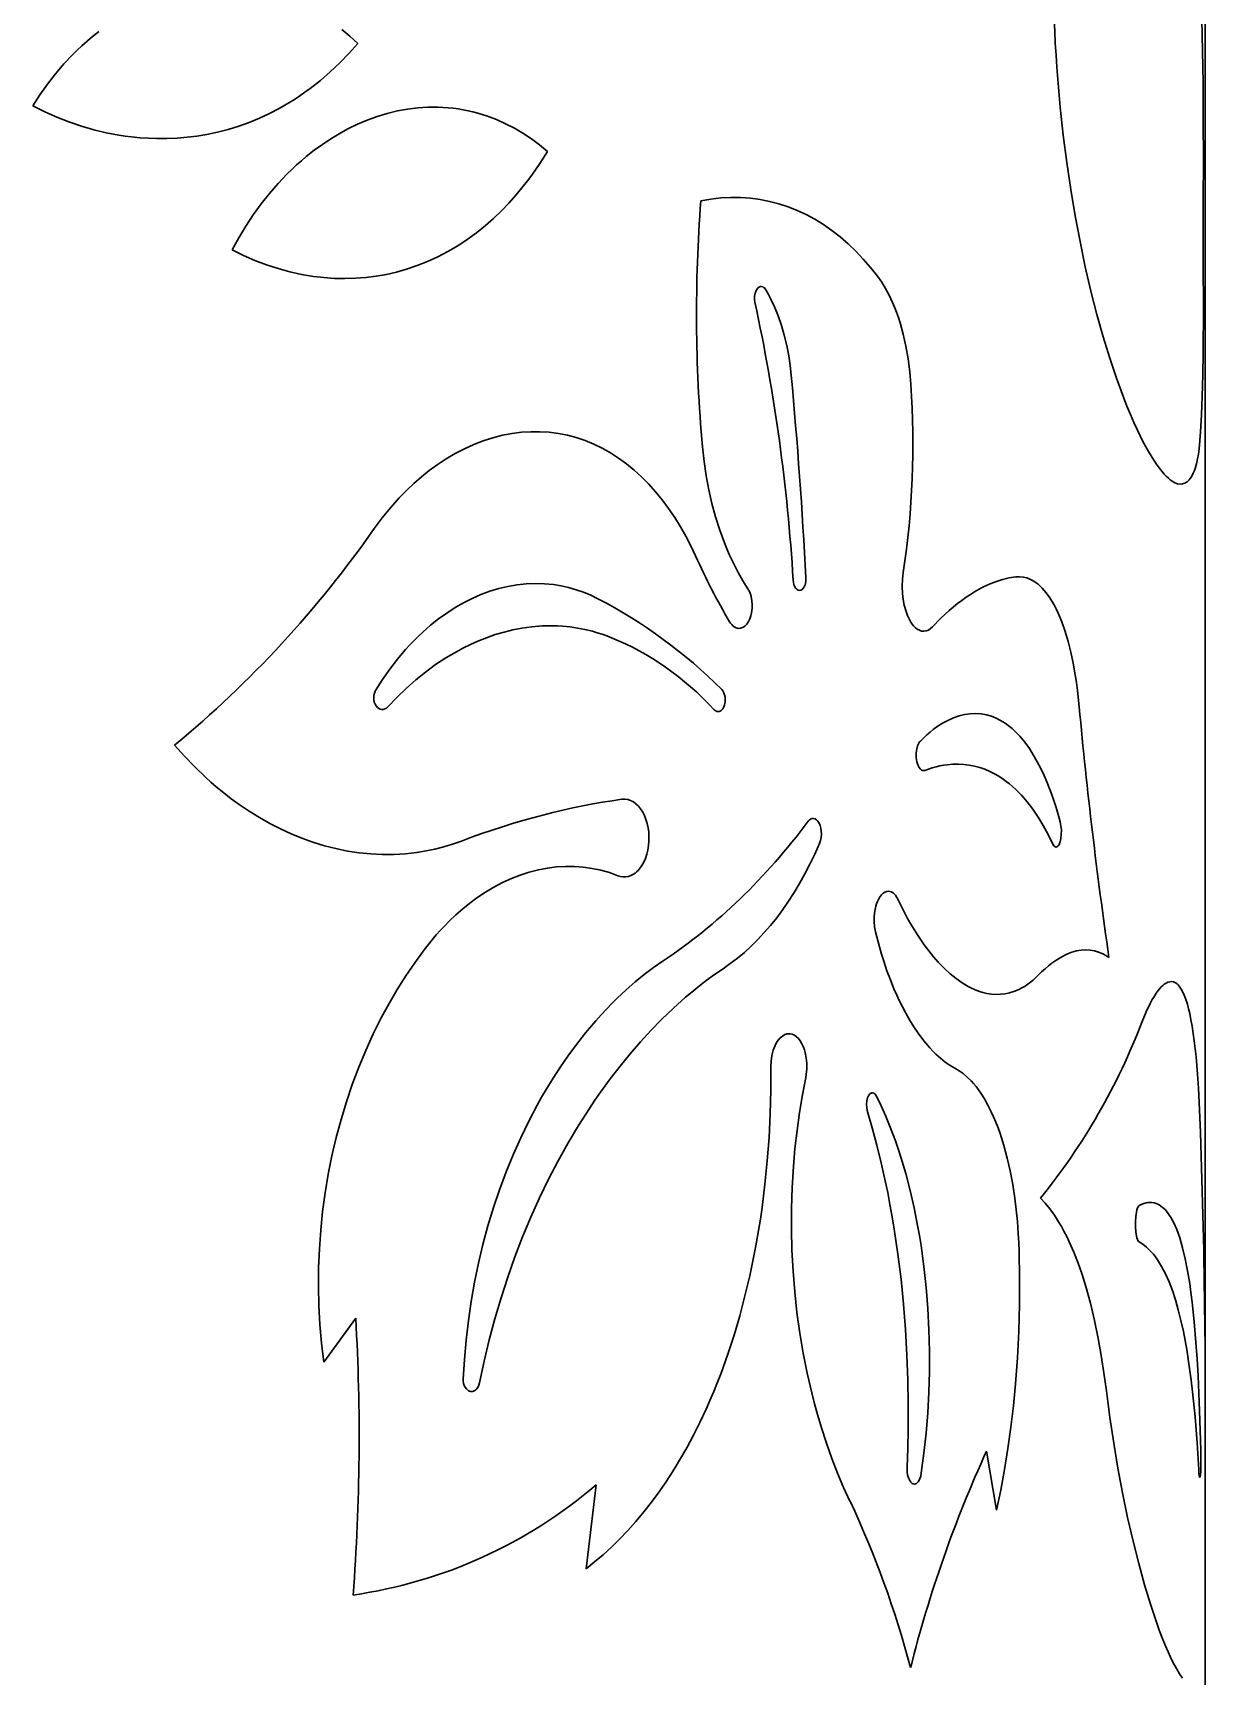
# Model space of a CAD drawing. Extents: x -234 to 1000, y -95 to 506.
# Drawn here: x 983.15 to 998.26, y 97.09 to 118.27 of the extents above; entities that cross this region are included whole.
import ezdxf

# ---------------------------------------------------------------- set-up
doc = ezdxf.new("R2010")
doc.units = 0
doc.header["$LTSCALE"] = 7
doc.header["$MEASUREMENT"] = 0
doc.layers.add('8', color=250, linetype='CONTINUOUS', lineweight=15)

msp = doc.modelspace()

# ---------------------------------------------------------------- linework, layer by layer
at = {"layer": '8', "lineweight": 30}
msp.add_line((998.2571, 66.9665), (998.2571, 145.7345), dxfattribs=at)
at = {"layer": '8', "lineweight": 30, "ltscale": 0.017505}
msp.add_line((986.8961, 101.1382), (987.3069, 101.7052), dxfattribs=at)
at = {"layer": '8', "lineweight": 30, "ltscale": 0.010204}
msp.add_line((998.2571, 101.2616), (998.2521, 101.6697), dxfattribs=at)
at = {"layer": '8', "lineweight": 30, "ltscale": 0.019352}
msp.add_line((995.4403, 99.9907), (995.5661, 99.2269), dxfattribs=at)
at = {"layer": '8', "lineweight": 30, "ltscale": 0.027299}
msp.add_line((990.409, 99.556), (990.2763, 98.4721), dxfattribs=at)
at = {"layer": '8', "lineweight": 30}
for points in [[(998.232, 116.1026), (998.234, 116.636), (998.2332, 117.1322), (998.2299, 117.6232), (998.2246, 118.0374), (998.2163, 118.4411), (998.2044, 118.8297), (998.1924, 119.1078), (998.1771, 119.3714), (998.1581, 119.6173), (998.1348, 119.8425), (998.1211, 119.9485), (998.106, 120.0477), (998.0903, 120.1361), (998.0732, 120.2177)], [(983.9955, 118.2853), (983.8849, 118.1966), (983.7776, 118.1025), (983.7178, 118.0464), (983.6593, 117.9887), (983.5458, 117.8684), (983.4374, 117.742), (983.3344, 117.61), (983.2369, 117.4725), (983.1453, 117.33)], [(987.3325, 118.1313), (987.2328, 118.2255), (987.1295, 118.3141)], [(983.1453, 117.33), (983.2984, 117.2536), (983.4537, 117.1844), (983.6111, 117.1225), (983.7702, 117.0682), (983.9307, 117.0215), (984.0923, 116.9826), (984.2547, 116.9515), (984.3362, 116.939), (984.4177, 116.9284), (984.5265, 116.9176), (984.6352, 116.9103), (984.7439, 116.9066), (984.874, 116.907), (985.0037, 116.9126), (985.1328, 116.9235), (985.2612, 116.9396), (985.3886, 116.961), (985.5275, 116.9905), (985.6649, 117.0262), (985.8006, 117.0682), (985.9344, 117.1163), (986.0661, 117.1705), (986.1955, 117.2306), (986.3225, 117.2965), (986.4469, 117.3682), (986.5165, 117.4115), (986.5851, 117.4566), (986.6534, 117.5039), (986.7208, 117.553), (986.8518, 117.6558), (986.9786, 117.7653), (987.1011, 117.8812), (987.2191, 118.0033), (987.3325, 118.1313)], [(996.3571, 117.6746), (996.3891, 117.3116), (996.4278, 116.9528), (996.4729, 116.5992), (996.5242, 116.2516), (996.5815, 115.911), (996.6443, 115.5785), (996.7124, 115.2551), (996.7852, 114.942), (996.8625, 114.6404), (996.9436, 114.3512), (997.028, 114.0763), (997.1151, 113.817), (997.204, 113.575), (997.2494, 113.4599), (997.295, 113.3499), (997.3396, 113.2472), (997.3842, 113.1499), (997.4559, 113.0044), (997.5266, 112.8742), (997.596, 112.7602), (997.6307, 112.7085), (997.6649, 112.6612), (997.697, 112.6204), (997.7286, 112.5838), (997.7565, 112.5545), (997.7838, 112.5289), (997.8079, 112.509), (997.8314, 112.492), (997.8675, 112.4714), (997.9022, 112.4583), (997.9353, 112.453), (997.9669, 112.4554), (997.9968, 112.4655), (998.025, 112.4833), (998.0515, 112.5088), (998.0763, 112.5418), (998.0908, 112.5661), (998.1045, 112.5932), (998.1196, 112.6279), (998.1337, 112.6662)], [(989.7777, 116.7401), (989.6761, 116.8246), (989.5713, 116.9029), (989.4635, 116.9749), (989.3529, 117.0404), (989.2396, 117.0992), (989.1239, 117.1511), (989.006, 117.1959), (988.8817, 117.2349), (988.8188, 117.2515), (988.7555, 117.2661), (988.6919, 117.2787), (988.6278, 117.2894), (988.5635, 117.2981), (988.4988, 117.3048), (988.3688, 117.3123), (988.2382, 117.3118), (988.1072, 117.3034), (987.9761, 117.2872), (987.8452, 117.2631), (987.7148, 117.2315), (987.5853, 117.1922), (987.4569, 117.1456), (987.3299, 117.0916), (987.2045, 117.0306), (987.0937, 116.97), (986.9847, 116.904), (986.8776, 116.8327), (986.7726, 116.7564), (986.6699, 116.6751), (986.6074, 116.6222), (986.5458, 116.5676), (986.4844, 116.5103), (986.4241, 116.4513), (986.3076, 116.3291), (986.1958, 116.2005), (986.0888, 116.0657), (985.987, 115.9253), (985.8904, 115.7794), (985.7994, 115.6286), (985.7141, 115.473)], [(985.7141, 115.473), (985.8594, 115.4014), (986.0066, 115.3371), (986.1555, 115.2803), (986.3058, 115.2311), (986.4571, 115.1897), (986.6093, 115.1562), (986.6855, 115.1425), (986.7618, 115.1307), (986.8976, 115.1149), (987.0333, 115.1056), (987.1687, 115.1027), (987.3036, 115.1064), (987.4378, 115.1167), (987.571, 115.1335), (987.703, 115.1568), (987.8337, 115.1866), (987.9628, 115.2229), (988.0996, 115.2691), (988.2341, 115.3225), (988.3661, 115.383), (988.4954, 115.4506), (988.6218, 115.5251), (988.7451, 115.6062), (988.8651, 115.6939), (988.9817, 115.7878), (989.0852, 115.8791), (989.1856, 115.9753), (989.2829, 116.0762), (989.377, 116.1818), (989.4678, 116.2917), (989.5228, 116.3626), (989.5765, 116.4351), (989.6798, 116.5847), (989.7777, 116.7401)], [(994.0348, 115.1322), (993.9442, 115.2463), (993.8505, 115.3546), (993.7538, 115.4566), (993.6539, 115.5524), (993.5509, 115.6416), (993.445, 115.7242), (993.3376, 115.799), (993.2275, 115.8668), (993.115, 115.9276), (993, 115.9811), (992.8828, 116.0274), (992.7635, 116.0663), (992.6423, 116.0977), (992.5194, 116.1216), (992.3949, 116.138), (992.2691, 116.1468), (992.142, 116.148), (992.014, 116.1418), (991.8853, 116.128), (991.7561, 116.1068)], [(998.1337, 112.6662), (998.1478, 112.7158), (998.1606, 112.7777), (998.1705, 112.84), (998.1795, 112.9099), (998.1901, 113.0136), (998.1991, 113.128), (998.2115, 113.346), (998.2207, 113.5864), (998.2276, 113.8583), (998.2321, 114.1436), (998.2356, 114.7196), (998.2332, 115.2959)], [(994.4645, 113.7354), (994.45, 113.9028), (994.4285, 114.0682), (994.4001, 114.2303), (994.3833, 114.3096), (994.3648, 114.3876), (994.3251, 114.5304), (994.3025, 114.601), (994.2783, 114.6699), (994.2536, 114.7341), (994.2275, 114.7964), (994.1845, 114.8883), (994.138, 114.9752), (994.0881, 115.0567), (994.0348, 115.1322)], [(992.592, 114.9591), (992.5839, 114.971), (992.5748, 114.9813), (992.5648, 114.9895), (992.5541, 114.9955), (992.5387, 114.9997), (992.523, 114.9991), (992.5079, 114.9936), (992.497, 114.9862), (992.4867, 114.9763), (992.4767, 114.9632), (992.468, 114.948), (992.4554, 114.9149), (992.4483, 114.8764), (992.4474, 114.8358), (992.4527, 114.7966)], [(992.9216, 113.8565), (992.9076, 113.9824), (992.8889, 114.1069), (992.8632, 114.2409), (992.8319, 114.3719), (992.795, 114.4992), (992.7526, 114.6223), (992.7046, 114.7404), (992.651, 114.853), (992.6222, 114.9069), (992.592, 114.9591)], [(991.6871, 111.5282), (991.6259, 111.6574), (991.5608, 111.783), (991.492, 111.9047), (991.4195, 112.0222), (991.341, 112.1385), (991.2586, 112.2496), (991.1725, 112.3553), (991.0828, 112.4553), (990.9908, 112.5482), (990.8954, 112.635), (990.7967, 112.7156), (990.695, 112.7895), (990.5911, 112.8562), (990.4846, 112.916), (990.3756, 112.9687), (990.2643, 113.0142), (990.151, 113.0523), (990.0359, 113.0829), (989.9193, 113.1059), (989.8014, 113.1212), (989.6825, 113.1289), (989.5629, 113.1289), (989.4428, 113.1213), (989.3226, 113.106), (989.1983, 113.0823), (989.0745, 113.0506), (988.9515, 113.0111), (988.8295, 112.964), (988.7089, 112.9093), (988.59, 112.8474), (988.473, 112.7784), (988.3582, 112.7025), (988.2554, 112.6274), (988.1548, 112.5469), (988.0566, 112.4613), (987.961, 112.3707), (987.8681, 112.2754), (987.8115, 112.2136), (987.7561, 112.1499), (987.6488, 112.0178), (987.5465, 111.8793)], [(991.7765, 112.9343), (991.7972, 112.7436), (991.8243, 112.561), (991.8582, 112.3808), (991.8989, 112.2037), (991.9463, 112.0303), (992.0003, 111.8613), (992.0606, 111.6973), (992.0931, 111.6174), (992.1272, 111.539), (992.1811, 111.4246), (992.2383, 111.314), (992.2988, 111.2077), (992.3623, 111.1059)], [(992.9469, 111.2157), (992.9503, 111.1872), (992.9569, 111.1598), (992.9699, 111.128), (992.9786, 111.114), (992.9885, 111.1022), (992.9988, 111.0933), (993.0098, 111.087), (993.0269, 111.0828), (993.0442, 111.0853), (993.0606, 111.0943), (993.0765, 111.1103), (993.0897, 111.1314), (993.0997, 111.1563), (993.1054, 111.1777), (993.1092, 111.2003), (993.111, 111.2238), (993.1108, 111.2472)], [(994.7443, 110.6154), (994.7178, 110.591), (994.6898, 110.5729), (994.6608, 110.5615), (994.631, 110.5571), (994.6011, 110.5598), (994.5728, 110.569), (994.5452, 110.5844), (994.5187, 110.6057), (994.4997, 110.6251), (994.4816, 110.6474), (994.4645, 110.6722), (994.4485, 110.6994), (994.4205, 110.7585), (994.3972, 110.8237), (994.3788, 110.8937), (994.3652, 110.9673), (994.3566, 111.0437), (994.3529, 111.1348), (994.356, 111.2263), (994.366, 111.3156)], [(995.8178, 111.2583), (995.7308, 111.2449), (995.6428, 111.2238), (995.5539, 111.195), (995.4643, 111.1587), (995.3743, 111.115), (995.2839, 111.064), (995.2303, 111.0305), (995.1768, 110.9945), (995.1217, 110.955), (995.0667, 110.913), (994.9585, 110.8229), (994.8509, 110.7236), (994.7443, 110.6154)], [(996.6337, 109.5847), (996.611, 109.7933), (996.5971, 109.8957), (996.5815, 109.9965), (996.5549, 110.1442), (996.5242, 110.2872), (996.4895, 110.4243), (996.4507, 110.5547), (996.4078, 110.6773), (996.3607, 110.791), (996.3354, 110.8449), (996.3089, 110.896), (996.2821, 110.9433), (996.2544, 110.9877), (996.2068, 111.0543), (996.1567, 111.1124), (996.1306, 111.1383), (996.1039, 111.1619), (996.0772, 111.1827), (996.05, 111.2011), (996.0053, 111.2257), (995.9595, 111.2438), (995.9128, 111.2553), (995.8656, 111.2602), (995.8178, 111.2583)], [(990.4289, 110.9759), (990.337, 111.0202), (990.2434, 111.0591), (990.1482, 111.0923), (990.0517, 111.1199), (989.954, 111.1418), (989.8553, 111.1579), (989.7393, 111.1692), (989.6225, 111.1727), (989.5052, 111.1682), (989.3877, 111.1559), (989.2703, 111.1359), (989.1533, 111.1081), (989.0369, 111.0728), (988.9216, 111.0301), (988.8088, 110.9808), (988.6975, 110.9246), (988.5881, 110.8616), (988.4806, 110.7922), (988.3754, 110.7165), (988.2727, 110.6347), (988.1727, 110.5472), (988.1161, 110.4939), (988.0605, 110.4388), (988.0051, 110.3812), (987.9509, 110.3217), (987.8467, 110.1986), (987.7473, 110.0692), (987.6529, 109.9338), (987.5638, 109.7928)], [(992.3623, 111.1059), (992.375, 111.0842), (992.3863, 111.0603), (992.3963, 111.0337), (992.4046, 111.0055), (992.4156, 110.9477), (992.4192, 110.9013), (992.4184, 110.8547), (992.4154, 110.824), (992.4105, 110.7936), (992.401, 110.7543), (992.3882, 110.7172), (992.3723, 110.6837), (992.3496, 110.6496), (992.3363, 110.6345), (992.3219, 110.6215), (992.3077, 110.6114), (992.2929, 110.6034), (992.2658, 110.5948), (992.2381, 110.5939), (992.2109, 110.6006), (992.1848, 110.6145), (992.1688, 110.6271), (992.1537, 110.6423), (992.1397, 110.6597), (992.1271, 110.679)], [(987.7215, 109.5824), (987.8378, 109.7045), (987.9579, 109.8202), (988.0814, 109.9293), (988.2081, 110.0315), (988.3378, 110.1265), (988.4702, 110.214), (988.5373, 110.2549), (988.605, 110.2938), (988.6961, 110.3426), (988.788, 110.3877), (988.8807, 110.4291), (988.9927, 110.4739), (989.1056, 110.5131), (989.219, 110.5467), (989.3329, 110.5746), (989.447, 110.5966), (989.5791, 110.6149), (989.711, 110.6252), (989.777, 110.6274), (989.8428, 110.6275), (989.908, 110.6257), (989.9731, 110.6218), (990.0704, 110.6123), (990.167, 110.5982), (990.2628, 110.5796), (990.3577, 110.5566), (990.4204, 110.5387), (990.4826, 110.5189), (990.5443, 110.4971), (990.6054, 110.4734)], [(987.5638, 109.7928), (987.5587, 109.7838), (987.548, 109.7578), (987.5414, 109.7296), (987.539, 109.7006), (987.5409, 109.6716), (987.547, 109.6431), (987.5572, 109.6169), (987.5705, 109.5945), (987.5874, 109.5755), (987.607, 109.561), (987.6242, 109.5532), (987.6422, 109.5492), (987.6604, 109.5494), (987.6826, 109.555), (987.7033, 109.5663), (987.7215, 109.5824)], [(991.9298, 109.5461), (991.939, 109.5375), (991.9492, 109.5306), (991.9636, 109.5245), (991.9784, 109.5222), (991.9931, 109.524), (992.0052, 109.5286), (992.0168, 109.536), (992.0277, 109.5459), (992.0376, 109.558), (992.0515, 109.5825), (992.0616, 109.6106), (992.0678, 109.6413), (992.0701, 109.6735), (992.0684, 109.7057), (992.0627, 109.7366), (992.0535, 109.7639), (992.0409, 109.7882), (992.0253, 109.8077)], [(996.3891, 108.1001), (996.3629, 108.1942), (996.3352, 108.2862), (996.3062, 108.376), (996.2757, 108.4635), (996.2256, 108.5944), (996.1722, 108.7183), (996.1154, 108.8347), (996.0552, 108.9435), (995.9914, 109.0442), (995.931, 109.1275), (995.8679, 109.2033), (995.8022, 109.271), (995.7684, 109.3018), (995.7341, 109.3304), (995.6779, 109.3717), (995.6203, 109.4073), (995.5615, 109.4371), (995.5015, 109.4609), (995.4403, 109.4787), (995.3707, 109.4915), (995.3, 109.4966), (995.2286, 109.494), (995.1566, 109.4838), (995.0843, 109.4659), (995.0118, 109.4406), (994.9467, 109.4116), (994.8817, 109.3767), (994.8171, 109.3361), (994.7531, 109.2901), (994.7107, 109.2564), (994.6687, 109.2204), (994.5858, 109.1416)], [(984.9729, 109.0905), (985.1002, 108.9463), (985.2323, 108.8083), (985.3689, 108.677), (985.4388, 108.6139), (985.5097, 108.5525), (985.6059, 108.4735), (985.7037, 108.3978), (985.8031, 108.3255), (985.9331, 108.2375), (986.0654, 108.1554), (986.1998, 108.0794), (986.3362, 108.0095), (986.4742, 107.946), (986.6137, 107.8889), (986.7544, 107.8385), (986.9028, 107.793), (987.052, 107.7549), (987.2017, 107.7245), (987.3518, 107.7019), (987.5018, 107.687), (987.6516, 107.68), (987.8008, 107.681), (987.8752, 107.6844), (987.9494, 107.6899), (988.0231, 107.6973), (988.0964, 107.7067), (988.2133, 107.7259), (988.329, 107.7502), (988.4437, 107.7796), (988.557, 107.8139), (988.669, 107.8532)], [(994.5858, 109.1416), (994.5757, 109.1297), (994.5665, 109.1156), (994.5513, 109.0818), (994.5404, 109.0424), (994.5357, 109.015), (994.533, 108.9869), (994.5334, 108.9293), (994.5365, 108.901), (994.5417, 108.8735), (994.548, 108.8497), (994.5559, 108.8278), (994.5686, 108.8027), (994.5836, 108.7823), (994.6005, 108.7682), (994.614, 108.7624), (994.628, 108.7609), (994.6417, 108.7639)], [(994.6417, 108.7639), (994.7391, 108.7969), (994.7877, 108.8102), (994.8362, 108.8214), (994.8844, 108.8305), (994.9324, 108.8374), (995.004, 108.8436), (995.0751, 108.845), (995.1454, 108.8415), (995.2149, 108.833), (995.2836, 108.8196), (995.3512, 108.8013), (995.4179, 108.7781), (995.4835, 108.7501), (995.5407, 108.7212), (995.597, 108.6886), (995.6523, 108.6523), (995.6931, 108.6226), (995.7332, 108.591), (995.8128, 108.5206), (995.8897, 108.4423), (995.9638, 108.3564), (996.0351, 108.263), (996.1036, 108.1624), (996.1694, 108.0549), (996.2338, 107.9378), (996.2952, 107.8142)], [(990.7394, 108.3913), (990.7769, 108.393), (990.8146, 108.3879), (990.8514, 108.376), (990.8865, 108.3579), (990.9203, 108.3333), (990.9518, 108.3029), (990.9805, 108.2674), (991.007, 108.2262), (991.0298, 108.181), (991.049, 108.1324), (991.0649, 108.0794), (991.0766, 108.0244), (991.0842, 107.9682), (991.0877, 107.91), (991.0868, 107.8515), (991.0817, 107.7935), (991.0723, 107.7369), (991.0587, 107.6819), (991.0408, 107.6292), (991.0192, 107.5807), (990.9939, 107.5362), (990.965, 107.4962), (990.9467, 107.4755), (990.9273, 107.4568), (990.9079, 107.4407), (990.8877, 107.4268), (990.8555, 107.4096), (990.8219, 107.3978), (990.7875, 107.3917), (990.7527, 107.3912), (990.7196, 107.3963), (990.6872, 107.4065)], [(993.2862, 107.8199), (993.2993, 107.8581), (993.3073, 107.8999), (993.3102, 107.9437), (993.3085, 107.9812), (993.3029, 108.0181), (993.2936, 108.0526), (993.2815, 108.0819), (993.2662, 108.1073), (993.2481, 108.1271), (993.2288, 108.1397), (993.208, 108.1455), (993.1872, 108.1438), (993.1697, 108.1364), (993.1532, 108.1239), (993.1384, 108.1072)], [(996.2952, 107.8142), (996.3077, 107.7931), (996.3147, 107.7854), (996.322, 107.7798), (996.3336, 107.7758), (996.3454, 107.7776), (996.3566, 107.7851), (996.3654, 107.7954), (996.3735, 107.8088), (996.3868, 107.8429), (996.3963, 107.8844), (996.4027, 107.9394), (996.4034, 107.9966), (996.3988, 108.0506), (996.3891, 108.1001)], [(990.6872, 107.4065), (990.578, 107.4456), (990.467, 107.4773), (990.3545, 107.5013), (990.2406, 107.5175), (990.1257, 107.526), (990.0101, 107.5267), (989.894, 107.5197), (989.7778, 107.505), (989.6617, 107.4827), (989.545, 107.4526), (989.4291, 107.415), (989.3142, 107.37), (989.2006, 107.3179), (989.0885, 107.2587), (988.9782, 107.1928), (988.87, 107.1203), (988.7772, 107.0517), (988.6863, 106.9784), (988.5974, 106.9006), (988.5107, 106.8184), (988.4548, 106.7619), (988.3999, 106.7036), (988.345, 106.6423), (988.2912, 106.5792), (988.1883, 106.4495)], [(994.0085, 106.6836), (993.9968, 106.748), (993.9914, 106.8156), (993.9921, 106.8838), (993.9992, 106.9503), (994.0128, 107.0144), (994.0219, 107.0447), (994.0326, 107.0733), (994.0446, 107.0999), (994.0579, 107.1242), (994.0708, 107.1437), (994.0847, 107.161), (994.1059, 107.1812), (994.1286, 107.1958), (994.1523, 107.2045), (994.1722, 107.2068), (994.192, 107.2047), (994.2114, 107.1981), (994.2256, 107.1903), (994.2392, 107.1803), (994.2523, 107.1681), (994.2647, 107.154), (994.2836, 107.1269), (994.3002, 107.0958)], [(994.3002, 107.0958), (994.3804, 106.9335), (994.4222, 106.8555), (994.465, 106.7798), (994.5484, 106.6436), (994.5913, 106.5788), (994.635, 106.5164), (994.6945, 106.4369), (994.7551, 106.3618), (994.8169, 106.2915), (994.8923, 106.2135), (994.9689, 106.1429), (995.0466, 106.08), (995.125, 106.025), (995.2039, 105.9783), (995.2439, 105.958), (995.2839, 105.9398), (995.3373, 105.9191), (995.3905, 105.9024), (995.4436, 105.8899), (995.503, 105.8806), (995.5619, 105.8767), (995.6204, 105.878), (995.6781, 105.8846), (995.7351, 105.8965), (995.7913, 105.9136), (995.8465, 105.936), (995.9007, 105.9635), (995.9362, 105.9846), (995.9711, 106.0079), (996.0057, 106.0336), (996.0397, 106.0614), (996.1058, 106.1232)], [(995.0314, 104.9256), (994.9692, 104.962), (994.9075, 105.0045), (994.8466, 105.0529), (994.7866, 105.1069), (994.7471, 105.146), (994.7081, 105.1875), (994.6319, 105.2771), (994.5581, 105.3753), (994.501, 105.4596), (994.4458, 105.5488), (994.3926, 105.6425), (994.3542, 105.7154), (994.3169, 105.7905), (994.2808, 105.8684), (994.2458, 105.9483), (994.1994, 106.063), (994.1556, 106.1814), (994.1145, 106.303), (994.0855, 106.3961), (994.0582, 106.4906), (994.0085, 106.6836)], [(988.1883, 106.4495), (988.0684, 106.285), (987.9531, 106.1148), (987.8427, 105.9392), (987.7373, 105.7586), (987.6371, 105.5734), (987.5848, 105.4706), (987.534, 105.3666), (987.4846, 105.2607), (987.4369, 105.1535), (987.3467, 104.9366), (987.2633, 104.7154), (987.1869, 104.4904), (987.1176, 104.2619), (987.0555, 104.0303), (987.0007, 103.7959), (986.9533, 103.5591), (986.9134, 103.3203), (986.8809, 103.0798), (986.8561, 102.838), (986.8389, 102.5953), (986.8293, 102.3519), (986.8274, 102.1083), (986.8331, 101.8647), (986.8465, 101.6216), (986.8675, 101.3794), (986.8961, 101.1382)], [(996.1058, 106.1232), (996.1494, 106.1661), (996.193, 106.2061), (996.2363, 106.2431), (996.2796, 106.2771), (996.3447, 106.3229), (996.4095, 106.3618), (996.4739, 106.3939), (996.5377, 106.4189), (996.5977, 106.436), (996.657, 106.4465), (996.7154, 106.4504), (996.7729, 106.4477), (996.8292, 106.4383), (996.8843, 106.4223), (996.9381, 106.3996), (996.9778, 106.3782), (997.0167, 106.3531)], [(991.2686, 106.3079), (991.1473, 106.2239), (991.0274, 106.1337), (990.9092, 106.0376), (990.7927, 105.9358), (990.6781, 105.8285), (990.608, 105.759), (990.5387, 105.6876), (990.4695, 105.6133), (990.4012, 105.537), (990.2684, 105.3797), (990.1397, 105.2151), (990.0409, 105.0801), (989.945, 104.941), (989.852, 104.7979), (989.7621, 104.651), (989.7038, 104.5511), (989.6469, 104.4496), (989.5375, 104.2421), (989.4341, 104.029), (989.3367, 103.8106), (989.2456, 103.5874), (989.161, 103.3596), (989.0829, 103.1278), (989.0116, 102.8923), (988.9471, 102.6534), (988.8895, 102.4116), (988.839, 102.1671), (988.7955, 101.9204), (988.7592, 101.6717), (988.7301, 101.4216), (988.7083, 101.1702), (988.6938, 100.918)], [(988.9031, 100.8686), (988.9621, 101.1471), (989.028, 101.4229), (989.1009, 101.6958), (989.1805, 101.9653), (989.2668, 102.2313), (989.3597, 102.4933), (989.459, 102.751), (989.5646, 103.0041), (989.6763, 103.2523), (989.794, 103.4951), (989.9173, 103.7323), (990.0462, 103.9635), (990.1805, 104.1882), (990.3199, 104.4063), (990.3914, 104.5127), (990.4641, 104.6172), (990.5878, 104.7873), (990.7146, 104.9519), (990.8442, 105.111), (990.9766, 105.2641), (991.1115, 105.4112), (991.2488, 105.552), (991.4033, 105.7003), (991.5603, 105.8403), (991.6397, 105.9071), (991.7195, 105.9717), (991.8266, 106.0543), (991.9344, 106.1329), (992.0429, 106.2073)], [(998.197, 104.0965), (998.1807, 104.4843), (998.1703, 104.669), (998.1583, 104.8466), (998.1393, 105.0705), (998.1165, 105.2775), (998.1036, 105.3738), (998.0896, 105.465), (998.0746, 105.5501), (998.0583, 105.6294), (998.0438, 105.6914), (998.0283, 105.7489), (998.0042, 105.8244), (997.9781, 105.8894), (997.9501, 105.9434), (997.9233, 105.9822), (997.9093, 105.998), (997.895, 106.0115), (997.8729, 106.0271), (997.85, 106.0372), (997.8263, 106.0416), (997.802, 106.0405), (997.7783, 106.0343), (997.754, 106.023), (997.7293, 106.0067), (997.7105, 105.9913), (997.6916, 105.9731), (997.6531, 105.9287), (997.6278, 105.8941), (997.6024, 105.8553), (997.5757, 105.8101), (997.549, 105.7606), (997.4969, 105.6515), (997.4455, 105.5272)], [(992.6589, 104.9443), (992.6618, 105.0174), (992.672, 105.0892), (992.6799, 105.1243), (992.6897, 105.1583), (992.7008, 105.1894), (992.7135, 105.2191), (992.7329, 105.2555), (992.7548, 105.2881), (992.779, 105.3158), (992.8077, 105.3401), (992.8385, 105.3575), (992.8544, 105.3633), (992.8706, 105.3672), (992.8868, 105.369), (992.903, 105.3688), (992.933, 105.3628), (992.9623, 105.3498), (992.99, 105.3304), (993.0138, 105.3072), (993.0355, 105.2796), (993.0551, 105.2479), (993.0681, 105.2222), (993.0798, 105.1949), (993.0912, 105.1628), (993.1008, 105.1294), (993.1145, 105.0607), (993.1215, 104.9892), (993.1215, 104.9156), (993.1145, 104.843), (993.108, 104.8061)], [(990.2763, 98.4721), (990.3875, 98.5613), (990.4963, 98.6548), (990.6026, 98.7525), (990.7063, 98.8543), (990.814, 98.9673), (990.9188, 99.0847), (991.0206, 99.2065), (991.1193, 99.3324), (991.2045, 99.4477), (991.2872, 99.566), (991.3673, 99.6873), (991.4258, 99.78), (991.4829, 99.8743), (991.5736, 100.0323), (991.6605, 100.1943), (991.7436, 100.36), (991.823, 100.5292), (991.8737, 100.6436), (991.9228, 100.7594), (991.9705, 100.8773), (992.0165, 100.9965), (992.1034, 101.238), (992.1838, 101.4844), (992.2578, 101.7351), (992.3253, 101.9898), (992.3864, 102.248), (992.4277, 102.4413), (992.4655, 102.6362), (992.4999, 102.8326), (992.5234, 102.9807), (992.5451, 103.1294), (992.5827, 103.4286), (992.6128, 103.7298), (992.6354, 104.0323), (992.6506, 104.3359), (992.6585, 104.64), (992.6589, 104.9443)], [(995.8589, 102.564), (995.8547, 102.6801), (995.8484, 102.7958), (995.837, 102.9491), (995.8221, 103.101), (995.8035, 103.2509), (995.7764, 103.4278), (995.7439, 103.6004), (995.706, 103.7678), (995.6627, 103.9292), (995.6137, 104.0836), (995.587, 104.158), (995.559, 104.2303), (995.5301, 104.2988), (995.4999, 104.3649), (995.4569, 104.4501), (995.4116, 104.5304), (995.3638, 104.6055), (995.3034, 104.6881), (995.2719, 104.7261), (995.2397, 104.762), (995.19, 104.8113), (995.1386, 104.8551), (995.0857, 104.8933), (995.0314, 104.9256)], [(993.108, 104.8061), (993.0651, 104.5808), (993.0277, 104.3528), (992.9959, 104.1226), (992.9699, 103.8907), (992.9495, 103.6573), (992.9333, 103.3886), (992.9247, 103.119), (992.9236, 102.849), (992.9302, 102.5791), (992.9444, 102.31), (992.9662, 102.042), (992.9955, 101.7758), (993.0323, 101.5121), (993.0765, 101.2512), (993.1279, 100.9939), (993.1865, 100.7407), (993.2185, 100.6158), (993.2522, 100.4923), (993.3121, 100.2893), (993.3767, 100.0905), (993.4458, 99.8963), (993.5193, 99.7069), (993.597, 99.5228), (993.6788, 99.3445)], [(994.0196, 104.5637), (994.0155, 104.5712), (994.0022, 104.5893), (993.9866, 104.6016), (993.9697, 104.6066), (993.9609, 104.6062), (993.9521, 104.6037), (993.9355, 104.593), (993.9212, 104.5759), (993.9126, 104.5606), (993.9054, 104.5432), (993.8954, 104.5045), (993.8916, 104.4625), (993.8939, 104.4195), (993.9023, 104.3795)], [(994.5977, 99.7044), (994.6323, 99.9615), (994.66, 100.2215), (994.6807, 100.4838), (994.6947, 100.7477), (994.7018, 101.0124), (994.7022, 101.2774), (994.6955, 101.5521), (994.6814, 101.826), (994.66, 102.0984), (994.6311, 102.3685), (994.6137, 102.504), (994.5943, 102.6386), (994.5734, 102.7694), (994.5507, 102.8992), (994.5058, 103.126), (994.4549, 103.3487), (994.398, 103.5666), (994.3349, 103.7793), (994.3004, 103.8852), (994.2643, 103.9895), (994.2279, 104.0886), (994.19, 104.186), (994.136, 104.3154), (994.0793, 104.4414), (994.0196, 104.5637)], [(993.9023, 104.3795), (993.9667, 104.1583), (994.0267, 103.9338), (994.0823, 103.7061), (994.1336, 103.4756), (994.165, 103.3225), (994.1946, 103.1683), (994.2232, 103.0089), (994.2498, 102.8485), (994.2968, 102.5294), (994.3366, 102.2072), (994.3693, 101.8825), (994.395, 101.5559), (994.4136, 101.2278), (994.4251, 100.9092), (994.4302, 100.5899), (994.4288, 100.2705), (994.4233, 100.0272), (994.4142, 99.7844)], [(996.1329, 103.2506), (996.1952, 103.184), (996.2553, 103.1108), (996.3131, 103.0311), (996.3688, 102.9452), (996.4036, 102.8864), (996.4375, 102.8252), (996.4723, 102.7579), (996.506, 102.6881), (996.5647, 102.5546), (996.6199, 102.4136), (996.6715, 102.2656), (996.7197, 102.1113), (996.75, 102.0051), (996.7788, 101.8965), (996.832, 101.6723), (996.8797, 101.44), (996.9186, 101.2213), (996.9531, 100.9972), (996.9835, 100.7684)], [(997.406, 103.1535), (997.3981, 103.1465), (997.3918, 103.1369), (997.3858, 103.1242), (997.3778, 103.1002), (997.3711, 103.0715), (997.3624, 103.0119), (997.3584, 102.9464), (997.3589, 102.879), (997.3638, 102.8156), (997.3724, 102.7621), (997.3782, 102.7388), (997.3847, 102.7188), (997.3912, 102.7043), (997.3984, 102.6935), (997.4058, 102.687)], [(998.2023, 100.0023), (998.1865, 100.5105), (998.1771, 100.7388), (998.1662, 100.9617), (998.1536, 101.1787), (998.1391, 101.389), (998.1164, 101.6578), (998.0895, 101.9117), (998.0743, 102.0325), (998.0578, 102.1488), (998.0306, 102.3143), (998.0002, 102.4683), (997.9665, 102.6098), (997.9293, 102.738), (997.891, 102.8455), (997.8707, 102.8943), (997.8495, 102.9397), (997.8162, 103.0011), (997.781, 103.0544), (997.744, 103.0994), (997.7052, 103.1358), (997.6666, 103.1625), (997.6467, 103.1728), (997.6265, 103.1811), (997.5989, 103.1891), (997.5708, 103.1935), (997.542, 103.1942), (997.5201, 103.1925), (997.4978, 103.1887), (997.4525, 103.1751), (997.406, 103.1535)], [(995.5661, 99.2269), (995.6217, 99.4876), (995.6712, 99.7533), (995.7148, 100.0234), (995.7527, 100.2975), (995.7849, 100.5749), (995.8116, 100.855), (995.825, 101.0241), (995.8364, 101.194), (995.8535, 101.5352), (995.8629, 101.8778), (995.8647, 102.2211), (995.8589, 102.564)], [(997.4058, 102.687), (997.4542, 102.656), (997.501, 102.6189), (997.5461, 102.576), (997.5894, 102.5272), (997.6164, 102.4928), (997.6426, 102.4561), (997.67, 102.4141), (997.6965, 102.3694), (997.7455, 102.2758), (997.7913, 102.173), (997.8342, 102.061), (997.8742, 101.9404), (997.9112, 101.8115), (997.9456, 101.6746), (997.9772, 101.5301), (997.9993, 101.417), (998.02, 101.3), (998.0574, 101.0549), (998.0769, 100.906), (998.0948, 100.7526), (998.1264, 100.4333), (998.1526, 100.0987), (998.1742, 99.7508)], [(988.6938, 100.918), (988.6945, 100.8902), (988.6988, 100.8628), (988.7068, 100.837), (988.7183, 100.8133), (988.7333, 100.7926), (988.7511, 100.7761), (988.7629, 100.7687), (988.7753, 100.7633), (988.7881, 100.7601), (988.8012, 100.7591), (988.8138, 100.7603), (988.8261, 100.7635), (988.8493, 100.7756), (988.8693, 100.7944), (988.8842, 100.8163), (988.8957, 100.8415), (988.9031, 100.8686)], [(996.9835, 100.7684), (997.0286, 100.4252), (997.0783, 100.093), (997.1328, 99.7695), (997.192, 99.4529), (997.2582, 99.1337), (997.3279, 98.8286), (997.4007, 98.5394), (997.4756, 98.268), (997.5518, 98.0164), (997.6285, 97.787), (997.6666, 97.6811), (997.7045, 97.5817), (997.7417, 97.4895), (997.7784, 97.404), (997.8107, 97.3335), (997.8423, 97.2688), (997.8858, 97.1876), (997.9276, 97.1188), (997.9674, 97.0628)], [(998.1742, 99.7508), (998.1774, 99.7053), (998.1812, 99.6733), (998.1855, 99.6551), (998.1866, 99.6532), (998.1873, 99.6525), (998.1877, 99.6523), (998.1884, 99.6524), (998.1889, 99.6527), (998.1899, 99.654), (998.192, 99.6602), (998.1958, 99.6844), (998.1995, 99.7322), (998.2033, 99.8611), (998.2023, 100.0023)], [(994.4142, 99.7844), (994.4144, 99.742), (994.417, 99.7134), (994.4218, 99.6853), (994.428, 99.6601), (994.4359, 99.637), (994.4486, 99.6107), (994.4639, 99.5891), (994.4812, 99.5739), (994.4951, 99.5674), (994.5095, 99.5654), (994.5238, 99.568), (994.5351, 99.5735), (994.546, 99.582), (994.5566, 99.5937), (994.5663, 99.6077), (994.5801, 99.636), (994.5906, 99.6687), (994.5977, 99.7044)]]:
    msp.add_lwpolyline(points, dxfattribs=at)
for centre, radius, start, end in [((1017.9702, 119.3674), 21.6794, 177.96535, 184.47825), ((1011.0312, 114.6447), 19.3305, 175.66223, 185.07634), ((1047.8838, 115.7751), 49.6528, 179.62208, 180.5529), ((969.335, 109.7909), 23.6541, 3.45305, 12.21762), ((926.712, 107.7469), 66.4909, 3.017655, 5.272155), ((983.1872, 112.9788), 11.3023, 351.53749, 3.838), ((975.9643, 119.9788), 14.1326, 309.603, 325.0346), ((999.7647, 115.1738), 8.8621, 204.29057, 210.47698), ((987.4079, 105.1771), 6.5388, 45.0819, 62.48224), ((1060.43, 115.516), 64.0717, 185.311697, 188.222081), ((989.6926, 108.474), 8.293, 320.95646, 339.18908), ((898.3116, 100.612), 99.9462, 0.606407, 1.997959), ((960.7905, 100.1688), 26.5609, 355.60794, 3.31609), ((1010.2615, 93.2249), 16.2934, 155.46348, 165.86894), ((986.3919, 104.2495), 6.1776, 278.2021, 310.55916), ((982.0906, 93.9142), 12.7984, 14.88907, 25.108)]:
    msp.add_arc(centre, radius, start, end, dxfattribs=at)
for centre, major_axis, ratio, start_param, end_param in [((986.4451, 98.345), (-3.9238, -12.2142), 0.5128571, 2.865125, 3.1033771), ((987.8665, 100.916), (7.0053, 6.3176), 0.5883365, 0.7122929, 0.9816258), ((970.8777, 143.6527), (19.7959, -37.6972), 0.3976188, 0.0408064, 0.1891074), ((989.2357, 114.3226), (2.1065, -8.4279), 0.4981182, 0.1755015, 0.5748689)]:
    msp.add_ellipse(centre, major_axis=major_axis, ratio=ratio, start_param=start_param, end_param=end_param, dxfattribs=at)

doc.saveas('drawing.dxf')
